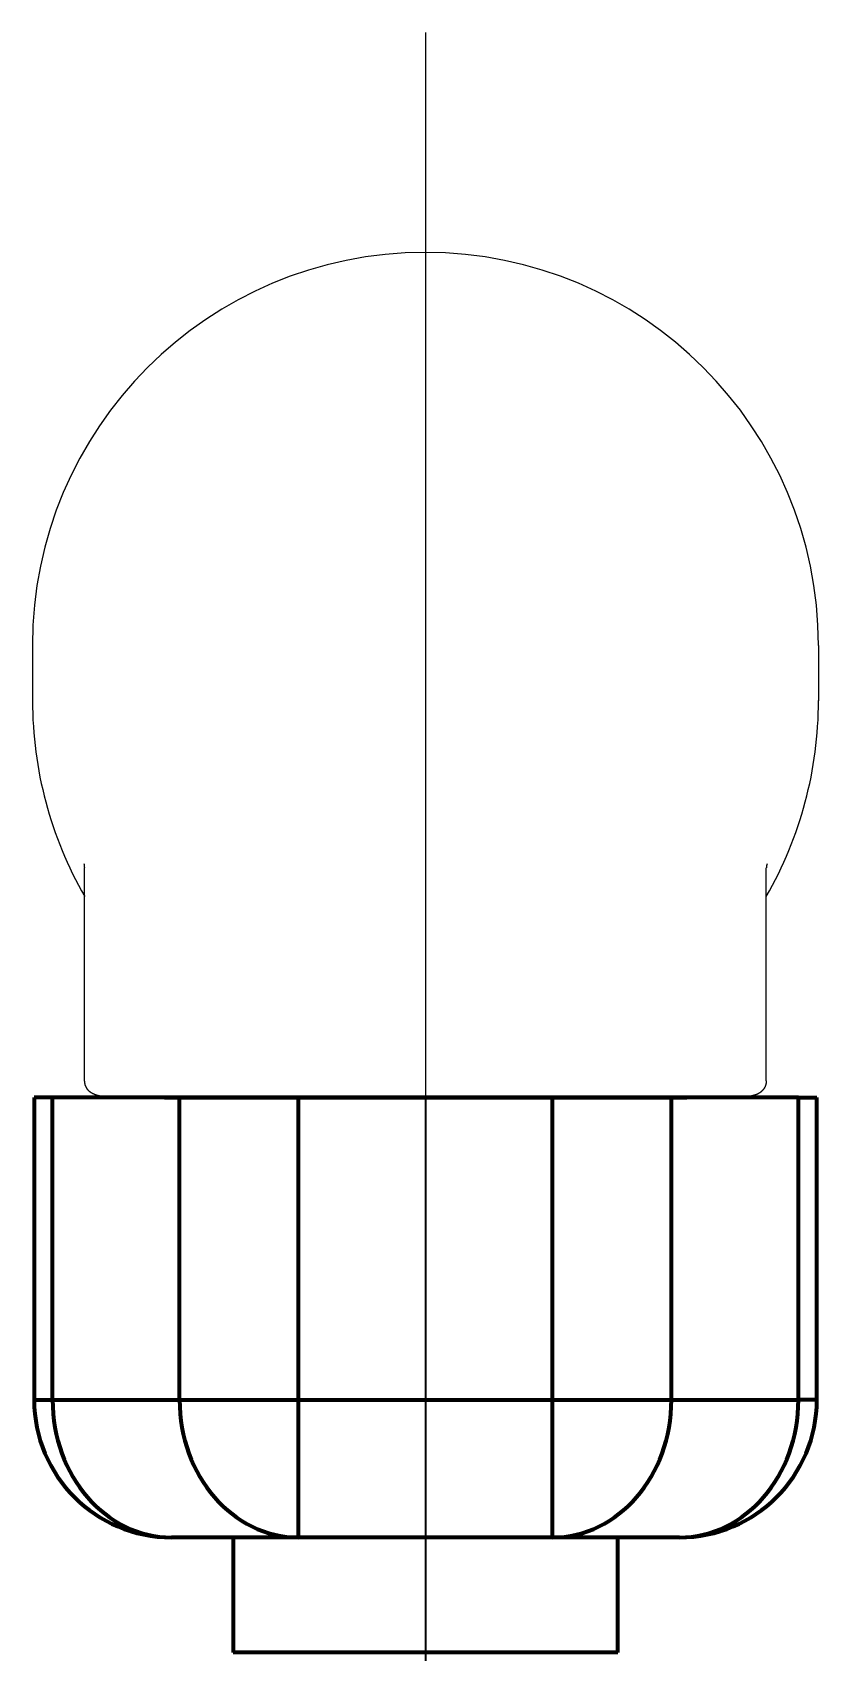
# Model space of a CAD drawing. Extents: x 1919 to 2339, y -1533 to -939.
# Drawn here: x 2095.32 to 2101.04, y -1184.29 to -1172.5 of the extents above; entities that cross this region are included whole.
import ezdxf

# ---------------------------------------------------------------- set-up
doc = ezdxf.new("R2010")
doc.units = 0
doc.header["$LTSCALE"] = 7
doc.header["$MEASUREMENT"] = 0
doc.linetypes.add('CENTER', pattern=[2, 1.25, -0.25, 0.25, -0.25])
for name, color, linetype in [('1', 1, 'CENTER'), ('CL', 1, 'CENTER'), ('D', 2, 'CONTINUOUS'), ('DWG', 7, 'CONTINUOUS')]:
    doc.layers.add(name, color=color, linetype=linetype)

msp = doc.modelspace()

# ---------------------------------------------------------------- linework, layer by layer
at = {"layer": '1', "color": 7, "linetype": 'Continuous', "lineweight": 70}
for p, q in [((2095.333, -1180.249), (2095.333, -1182.449)), ((2095.467, -1180.249), (2095.333, -1180.249)), ((2095.467, -1182.449), (2095.467, -1180.249)), ((2096.391, -1180.249), (2095.467, -1180.249)), ((2096.281, -1180.249), (2100.081, -1180.249)), ((2096.391, -1182.449), (2096.391, -1180.249)), ((2097.257, -1180.249), (2096.391, -1180.249)), ((2099.104, -1180.249), (2097.257, -1180.249)), ((2097.257, -1182.449), (2097.257, -1180.249)), ((2099.104, -1182.449), (2099.104, -1180.249)), ((2099.97, -1180.249), (2099.104, -1180.249)), ((2099.97, -1182.449), (2099.97, -1180.249)), ((2100.894, -1180.249), (2099.97, -1180.249)), ((2100.894, -1182.449), (2100.894, -1180.249)), ((2100.894, -1180.249), (2101.028, -1180.249)), ((2101.028, -1182.449), (2101.028, -1180.249)), ((2095.333, -1182.449), (2095.467, -1182.449)), ((2095.467, -1182.449), (2096.391, -1182.449)), ((2096.391, -1182.449), (2097.257, -1182.449)), ((2097.257, -1182.449), (2099.104, -1182.449)), ((2097.257, -1183.449), (2097.257, -1182.449)), ((2099.104, -1183.449), (2099.104, -1182.449)), ((2099.104, -1182.449), (2099.97, -1182.449)), ((2099.97, -1182.449), (2100.894, -1182.449)), ((2101.028, -1182.449), (2100.894, -1182.449)), ((2097.257, -1183.449), (2096.333, -1183.449)), ((2096.781, -1183.449), (2096.781, -1184.287)), ((2099.104, -1183.449), (2097.257, -1183.449)), ((2100.028, -1183.449), (2099.104, -1183.449)), ((2099.581, -1184.287), (2099.581, -1183.449)), ((2099.581, -1184.287), (2096.781, -1184.287))]:
    msp.add_line(p, q, dxfattribs=at)
at = {"layer": '1', "color": 1, "linetype": 'CENTER', "lineweight": 35}
msp.add_line((2098.181, -1180.249), (2098.181, -1192.578), dxfattribs=at)
at = {"layer": '1', "color": 7, "linetype": 'Continuous', "lineweight": 70}
for centre, start, end in [((2096.333, -1182.449), 180, 270), ((2100.028, -1182.449), 270, 0)]:
    msp.add_arc(centre, 1, start, end, dxfattribs=at)
for centre, major_axis, start_param, end_param in [((2096.333, -1182.449), (0, -1), 4.712389, 6.283185), ((2097.257, -1182.449), (0, -1), 4.712389, 6.283185), ((2099.104, -1182.449), (0, 1), 3.141593, 4.712389), ((2100.028, -1182.449), (0, 1), 3.141593, 4.712389)]:
    msp.add_ellipse(centre, major_axis=major_axis, ratio=0.866025, start_param=start_param, end_param=end_param, dxfattribs=at)
at = {"layer": 'CL', "color": 1, "linetype": 'CENTER'}
msp.add_line((2098.18, -1172.504), (2098.18, -1416.952), dxfattribs=at)
at = {"layer": 'D'}
msp.add_line((2095.872, -1180.249), (2100.489, -1180.249), dxfattribs=at)
at = {"layer": 'DWG'}
for p, q in [((2095.32, -1176.963), (2095.32, -1177.364)), ((2101.04, -1176.963), (2101.04, -1177.364)), ((2095.7, -1180.128), (2095.7, -1178.58)), ((2100.66, -1180.128), (2100.66, -1178.58))]:
    msp.add_line(p, q, dxfattribs=at)
for centre, radius, start, end in [((2098.18, -1176.964), 2.86, 0.0329, 179.9671), ((2098.177, -1177.364), 2.856, 179.9981, 209.8932), ((2098.184, -1177.364), 2.856, 330.1054, 0.0028), ((2095.613, -1178.579), 0.0878, 359.5086, 18.175), ((2100.749, -1178.579), 0.088, 161.8469, 180.4651)]:
    msp.add_arc(centre, radius, start, end, dxfattribs=at)
for points, knots in [([(2095.872, -1180.249), (2095.868, -1180.249), (2095.854, -1180.247), (2095.842, -1180.245), (2095.831, -1180.243), (2095.82, -1180.241), (2095.81, -1180.239), (2095.8, -1180.237), (2095.79, -1180.234), (2095.779, -1180.231), (2095.768, -1180.226), (2095.755, -1180.22), (2095.749, -1180.216), (2095.744, -1180.213), (2095.738, -1180.208), (2095.731, -1180.202), (2095.726, -1180.196), (2095.721, -1180.19), (2095.716, -1180.182), (2095.711, -1180.173), (2095.706, -1180.162), (2095.704, -1180.154), (2095.702, -1180.146), (2095.701, -1180.137), (2095.7, -1180.128)], [2.8751304, 2.8751304, 2.8814206, 2.9017482, 2.9217352, 2.9417223, 2.9617093, 2.9816963, 3.0016834, 3.0216704, 3.0416575, 3.0616445, 3.0816315, 3.0878612, 3.0940908, 3.1003204, 3.1065501, 3.1111397, 3.1157294, 3.120319, 3.1249087, 3.1294983, 3.1325219, 3.1355455, 3.1385691, 3.1415927, 3.1415927]), ([(2100.66, -1180.128), (2100.66, -1180.137), (2100.659, -1180.145), (2100.657, -1180.153), (2100.655, -1180.16), (2100.653, -1180.167), (2100.65, -1180.174), (2100.646, -1180.181), (2100.642, -1180.186), (2100.639, -1180.192), (2100.635, -1180.196), (2100.63, -1180.201), (2100.626, -1180.205), (2100.622, -1180.209), (2100.618, -1180.212), (2100.614, -1180.215), (2100.609, -1180.218), (2100.604, -1180.221), (2100.6, -1180.223), (2100.596, -1180.225), (2100.592, -1180.227), (2100.589, -1180.228), (2100.582, -1180.231), (2100.576, -1180.233), (2100.57, -1180.234), (2100.564, -1180.236), (2100.558, -1180.238), (2100.552, -1180.239), (2100.546, -1180.24), (2100.54, -1180.241), (2100.533, -1180.243), (2100.527, -1180.244), (2100.52, -1180.245), (2100.505, -1180.247), (2100.49, -1180.249), (2100.489, -1180.249)], [0, 0, 0.0028698, 0.0057395, 0.0086093, 0.011479, 0.0143488, 0.0175068, 0.0206648, 0.0238228, 0.0269808, 0.0301388, 0.0342301, 0.0383213, 0.0424126, 0.0465038, 0.0505951, 0.0566456, 0.062696, 0.0687465, 0.074797, 0.0808475, 0.0868979, 0.0987948, 0.1106916, 0.1225884, 0.1344853, 0.1463821, 0.1582789, 0.1701758, 0.1820726, 0.1939695, 0.2058663, 0.2177631, 0.2417122, 0.2656613, 0.2664622, 0.2664622])]:
    msp.add_open_spline(points, degree=1, knots=knots, dxfattribs=at)

doc.saveas('drawing.dxf')
